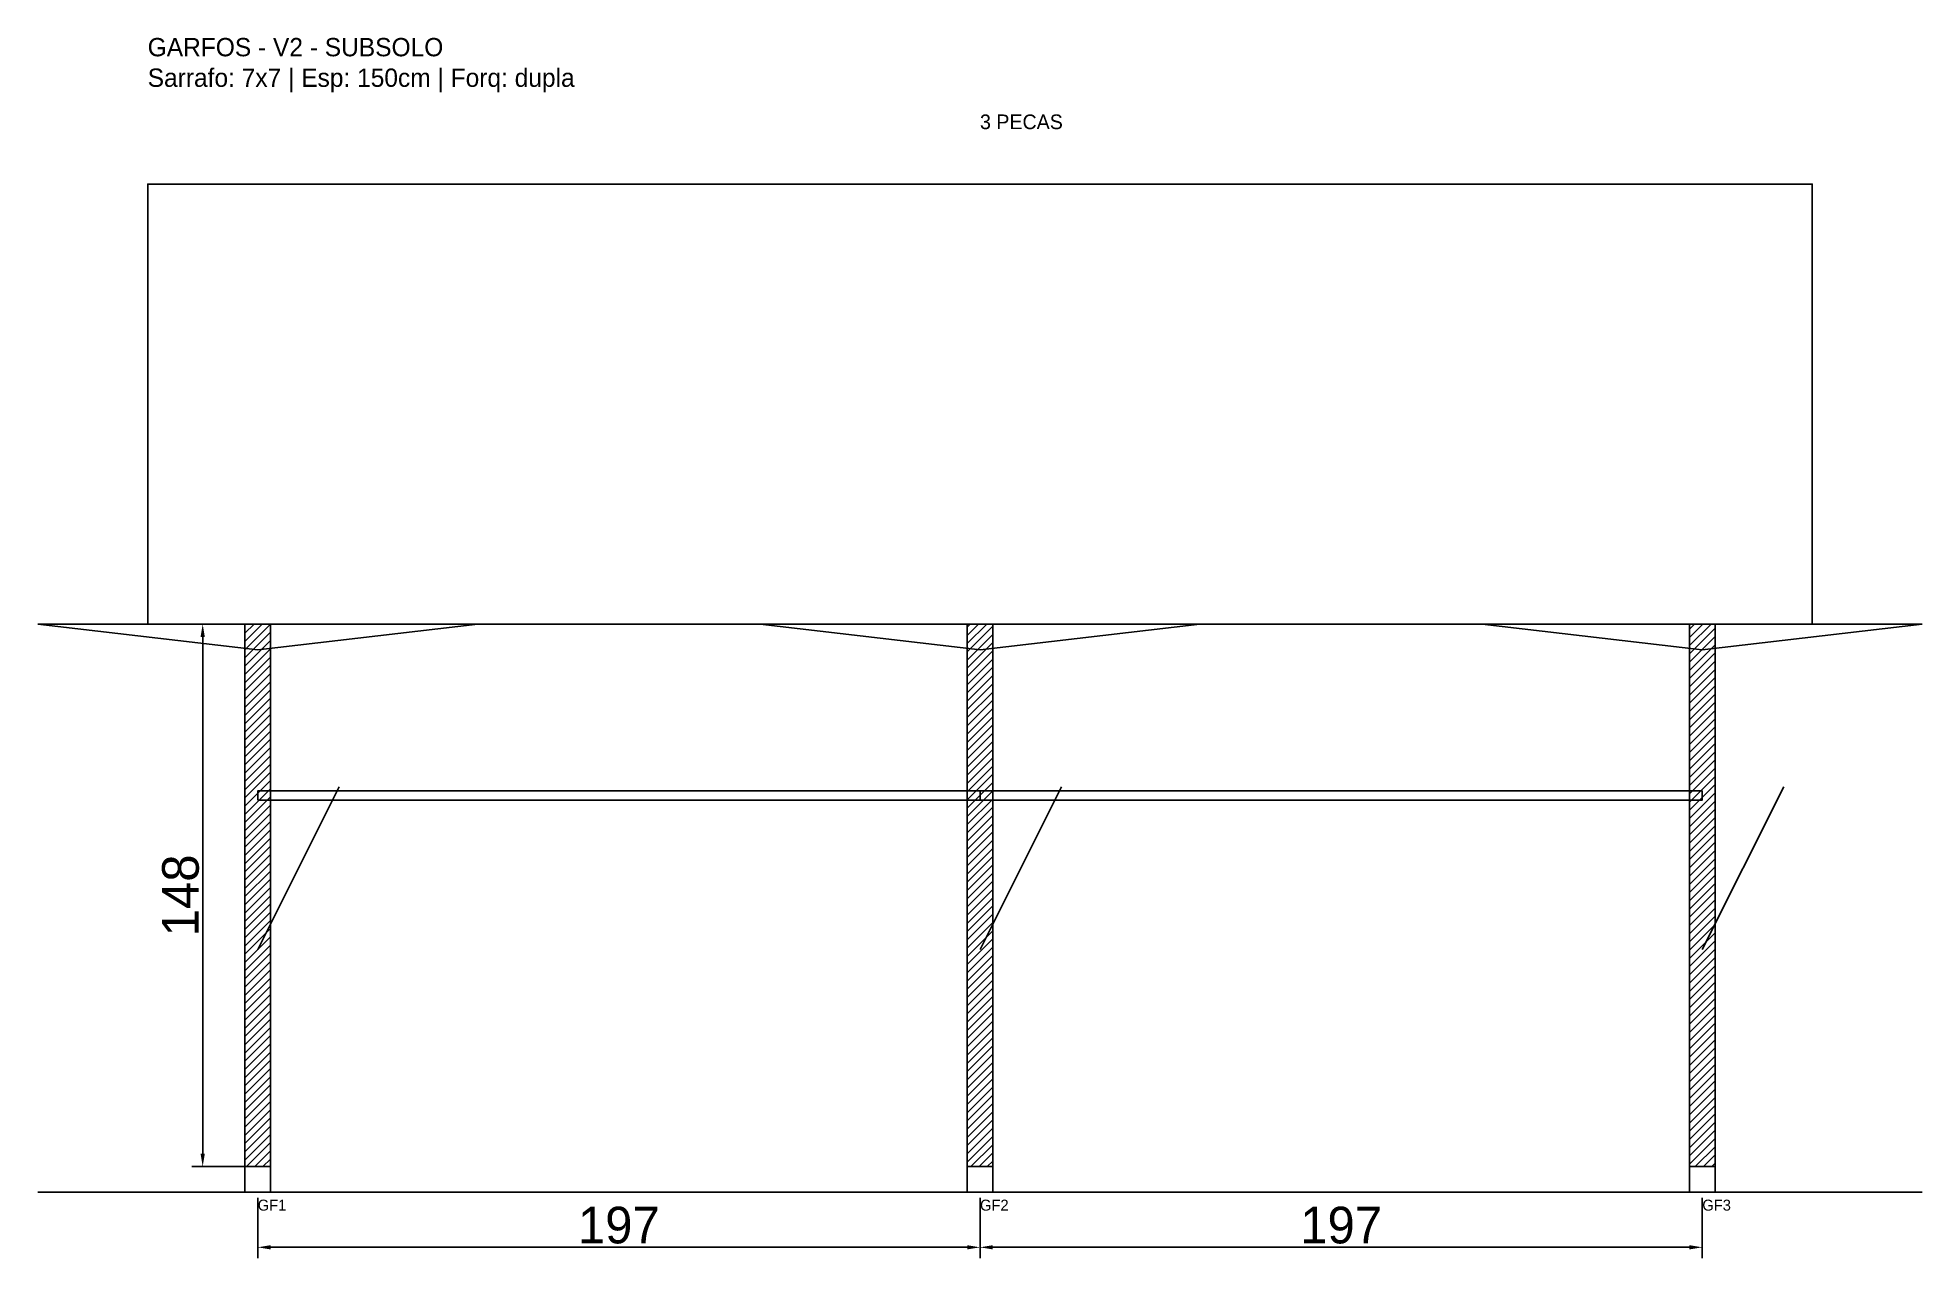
# Model space of a CAD drawing. Header units: metres. Extents: x -30 to 484, y -25 to 308.
import ezdxf

# ---------------------------------------------------------------- set-up
doc = ezdxf.new("R2010")
doc.units = ezdxf.units.M
for name, color, linetype in [('BARRA_ANCORAGEM', 1, 'Continuous'), ('COTA', 241, 'Continuous'), ('GARFOS OK', 3, 'Continuous'), ('NOME DA VIGA', 6, 'Continuous'), ('SARR_7x7', 40, 'Continuous'), ('TIRAS REESCORAMENTO', 252, 'Continuous'), ('VIGAS', 3, 'Continuous')]:
    doc.layers.add(name, color=color, linetype=linetype)
doc.dimstyles.new('EZ DXF', dxfattribs={"dimtxt": 10, "dimasz": 3.5, "dimexe": 3, "dimexo": 1.5, "dimgap": 1, "dimtad": 1, "dimdec": 1, "dimdsep": 46, "dimcen": 2.5, "dimazin": 3, "dimtfac": 1, "dimtmove": 0, "dimatfit": 3})

msp = doc.modelspace()

# ---------------------------------------------------------------- hatches: boundary and pattern name
at = {"layer": 'COTA'}
h = msp.add_hatch(dxfattribs=at)
h.set_pattern_fill('ANSI31', scale=0.5)
h.paths.add_polyline_path([(26.5, 0), (33.5, 0), (33.5, 148), (26.5, 148)])
h = msp.add_hatch(dxfattribs=at)
h.set_pattern_fill('ANSI31', scale=0.5)
h.paths.add_polyline_path([(223.5, 0), (230.5, 0), (230.5, 148), (223.5, 148)])
h = msp.add_hatch(dxfattribs=at)
h.set_pattern_fill('ANSI31', scale=0.5)
h.paths.add_polyline_path([(420.5, 0), (427.5, 0), (427.5, 148), (420.5, 148)])

# ---------------------------------------------------------------- linework, layer by layer
at = {"layer": 'BARRA_ANCORAGEM'}
for p, q in [((30, 59.2), (52.2, 103.6)), ((227, 59.2), (249.2, 103.6)), ((424, 59.2), (446.2, 103.6))]:
    msp.add_line(p, q, dxfattribs=at)
at = {"layer": 'GARFOS OK'}
for p, q in [((30, 141), (-30, 148)), ((-30, 148), (90, 148)), ((30, 141), (90, 148)), ((227, 141), (167, 148)), ((167, 148), (287, 148)), ((227, 141), (287, 148)), ((424, 141), (364, 148)), ((364, 148), (484, 148)), ((424, 141), (484, 148))]:
    msp.add_line(p, q, dxfattribs=at)
at = {"layer": 'GARFOS OK', "linetype": 'CONTINUOUS'}
msp.add_line((-30, -7), (484, -7), dxfattribs=at)
at = {"layer": 'GARFOS OK'}
for points in [[(26.5, 0), (33.5, 0), (33.5, 148), (26.5, 148), (26.5, 0)], [(223.5, 0), (230.5, 0), (230.5, 148), (223.5, 148), (223.5, 0)], [(420.5, 0), (427.5, 0), (427.5, 148), (420.5, 148), (420.5, 0)]]:
    msp.add_lwpolyline(points, dxfattribs=at)
at = {"layer": 'SARR_7x7'}
for points in [[(26.5, -7), (33.5, -7), (33.5, 0), (26.5, 0), (26.5, -7)], [(223.5, -7), (230.5, -7), (230.5, 0), (223.5, 0), (223.5, -7)], [(420.5, -7), (427.5, -7), (427.5, 0), (420.5, 0), (420.5, -7)]]:
    msp.add_lwpolyline(points, dxfattribs=at)
at = {"layer": 'TIRAS REESCORAMENTO'}
for points in [[(30, 100), (227, 100), (227, 102.5), (30, 102.5), (30, 100)], [(227, 100), (424, 100), (424, 102.5), (227, 102.5), (227, 100)]]:
    msp.add_lwpolyline(points, dxfattribs=at)
at = {"layer": 'VIGAS'}
msp.add_lwpolyline([(0, 148), (454, 148), (454, 268), (0, 268), (0, 148)], dxfattribs=at)

# ---------------------------------------------------------------- texts
at = {"layer": 'NOME DA VIGA'}
for s, height, p in [('3 PECAS', 4, (227, 283)), ('GF1', 3, (30, -12)), ('GF2', 3, (227, -12)), ('GF3', 3, (424, -12))]:
    msp.add_text(s, height=height, dxfattribs=at).set_placement(p)
at = {"layer": 'NOME DA VIGA', "insert": (0, 293), "char_height": 5, "attachment_point": 7}
msp.add_mtext('GARFOS - V2 - SUBSOLO\\PSarrafo: 7x7 | Esp: 150cm | Forq: dupla', dxfattribs=at)

# ---------------------------------------------------------------- dimensions: what is measured, and where the dimension line sits
at = {"layer": 'COTA'}
msp.add_linear_dim(base=(15, 0), p1=(30, 0), p2=(30, 148), angle=90, dimstyle='EZ DXF', dxfattribs=at).render()
for base, p1, p2 in [((30, -22), (30, -7), (227, -7)), ((227, -22), (227, -7), (424, -7))]:
    msp.add_linear_dim(base=base, p1=p1, p2=p2, dimstyle='EZ DXF', dxfattribs=at).render()

doc.saveas('drawing.dxf')
